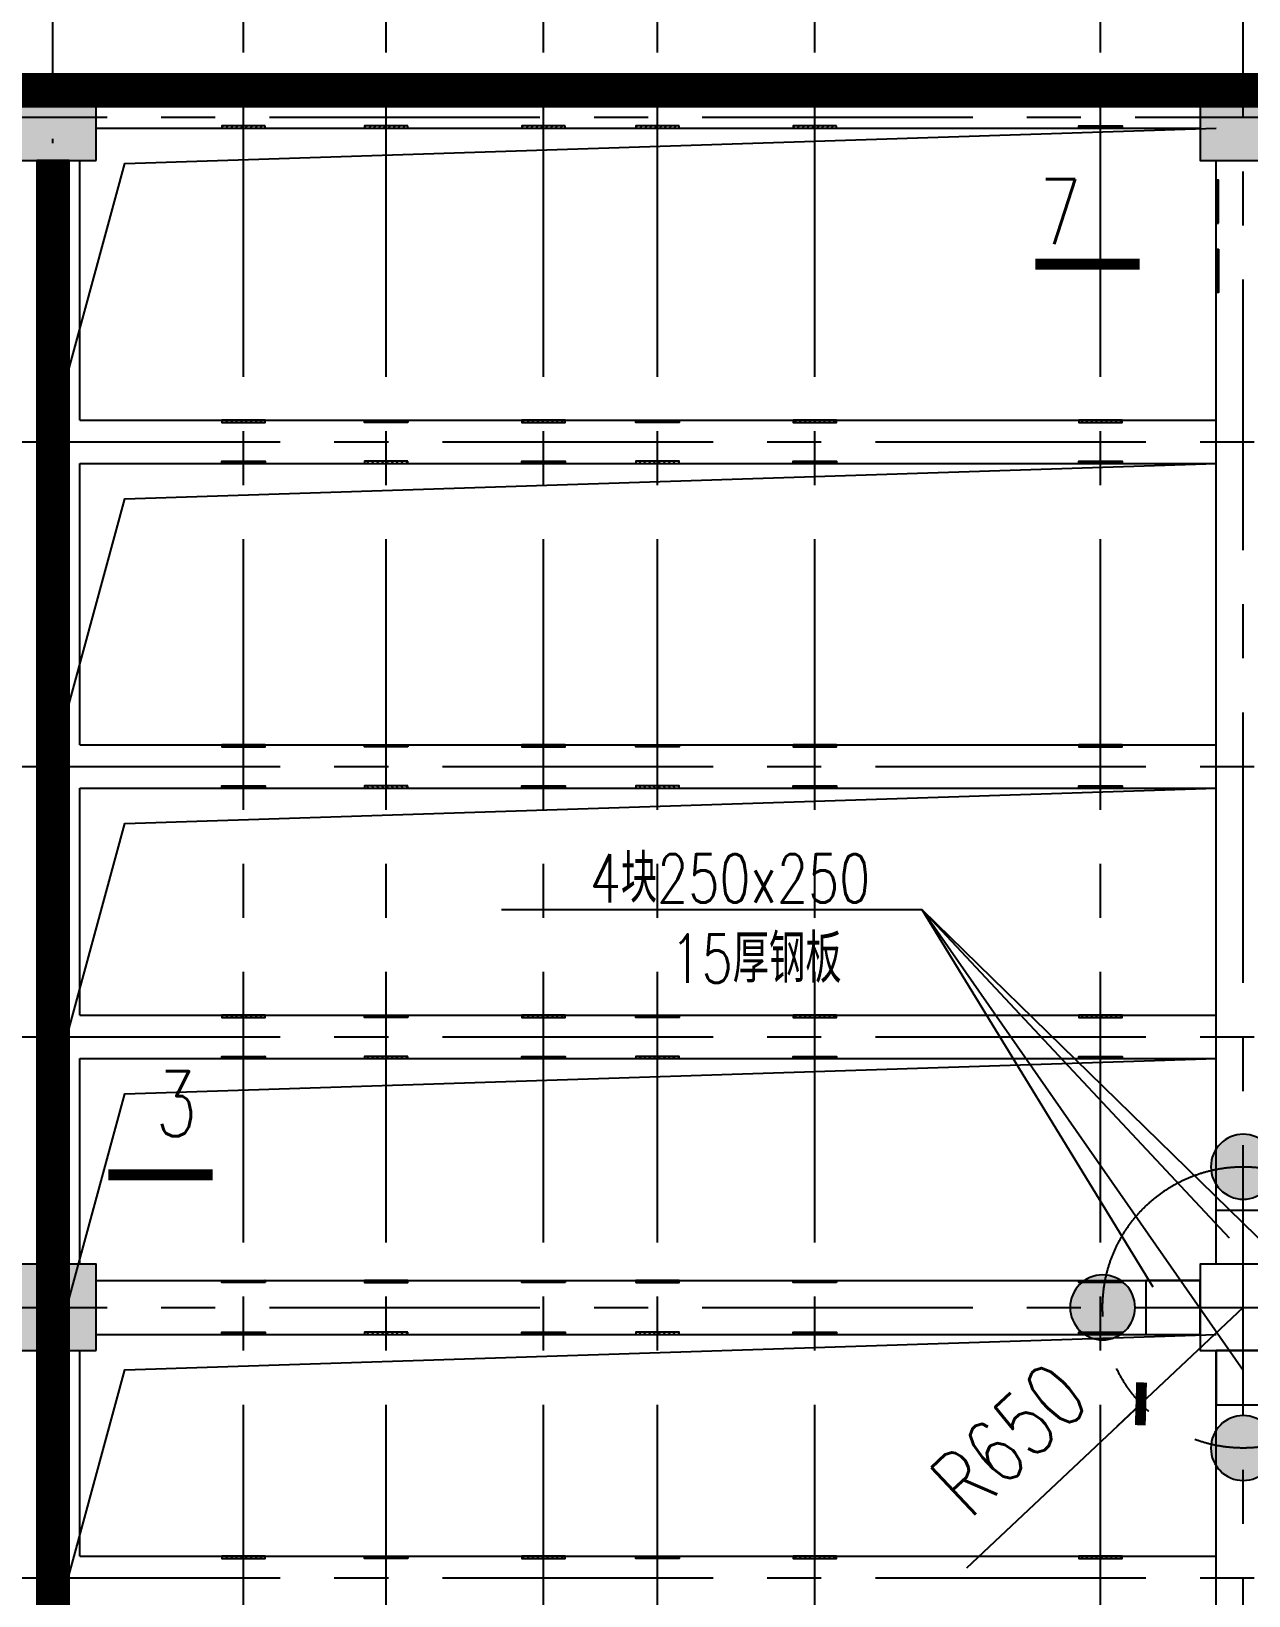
# Model space of a CAD drawing. Extents: x 1427168 to 1936200, y 1176778 to 1377202.
# Drawn here: x 1789653 to 1795278, y 1221374 to 1228603 of the extents above; entities that cross this region are included whole.
import ezdxf

# ---------------------------------------------------------------- set-up
doc = ezdxf.new("R2010")
doc.units = 0
doc.header["$LTSCALE"] = 1000
doc.header["$MEASUREMENT"] = 0
doc.linetypes.add('CENTER', pattern=[2, 1.25, -0.25, 0.25, -0.25])
doc.linetypes.add('DOTE', pattern=[2.42, 2, -0.2, 0.02, -0.2])
doc.layers.get('0').update_dxf_attribs({"linetype": 'CONTINUOUS'})
doc.layers.get('DEFPOINTS').update_dxf_attribs({"linetype": 'CONTINUOUS'})
for name, color, linetype in [('01粗实线层', 7, 'CONTINUOUS'), ('2', 2, 'CONTINUOUS'), ('3', 4, 'CONTINUOUS'), ('4', 3, 'CONTINUOUS'), ('5剖面线层', 2, 'CONTINUOUS'), ('AXIS', 3, 'CONTINUOUS'), ('DOTE', 1, 'DOTE'), ('PUB_DIM', 3, 'CONTINUOUS'), ('PUB_TEXT', 7, 'CONTINUOUS'), ('WUHUA', 8, 'CONTINUOUS')]:
    doc.layers.add(name, color=color, linetype=linetype)
doc.styles.add('_HZTXT', font='txt.shx', dxfattribs={"width": 0.75, "bigfont": 'HZTXT.shx'})
doc.styles.add('_TXT', font='TXT.shx', dxfattribs={"width": 0.75})
doc.styles.add('DIM_FONT', font='SIMPLEX.shx', dxfattribs={"width": 0.75})
doc.dimstyles.new('AXIS', dxfattribs={"dimtxt": 300, "dimasz": 1, "dimexe": 250, "dimexo": 300, "dimgap": 150, "dimtad": 1, "dimdec": 0, "dimzin": 0, "dimtxsty": 'DIM_FONT', "dimblk": '_DIMX', "dimcen": 0.09, "dimse1": 1, "dimse2": 1, "dimclrt": 7, "dimazin": 3, "dimtfac": 1, "dimtdec": 0, "dimtix": 1, "dimtmove": 0, "dimatfit": 3, "dimtolj": 1, "dimtzin": 0})
pattern_1 = [(45, (1440820.757, 1482224.97), (-11.22532015, 11.22532015), [])]
pattern_2 = [(45, (1440820.757, 1484724.97), (-11.22532015, 11.22532015), [])]
pattern_3 = [(315, (1440820.757, 963187.099), (-11.22532015, -11.22532015), [])]
pattern_4 = [(45, (1440820.757, 1485974.97), (-11.22532015, 11.22532015), [])]
pattern_5 = [(315, (1440820.757, 964437.099), (-11.22532015, -11.22532015), [])]
pattern_6 = [(45, (1440820.757, 1487474.97), (-11.22532015, 11.22532015), [])]
pattern_7 = [(315, (1440820.757, 965937.099), (-11.22532015, -11.22532015), [])]
pattern_8 = [(315, (1440820.757, 961912.099), (-11.22532015, -11.22532015), [])]
pattern_9 = [(315, (1440820.757, 962152.099), (-11.22532015, -11.22532015), [])]

# ---------------------------------------------------------------- blocks, each defined once
blk = doc.blocks.new('_DIMX')
blk.add_line((-150, 0), (150, 0))
at = {"const_width": 50}
blk.add_lwpolyline([(-70, -70), (70, 70)], dxfattribs=at)
blk = doc.blocks.new('*D542')
at = {"layer": 'AXIS', "color": 0}
for p, q in [((1795253.2, 1222706), (1794780.2, 1222260.2)), ((1793975.6, 1221501.9), (1794779.4, 1222259.5))]:
    blk.add_line(p, q, dxfattribs=at)
at = {"layer": 'DEFPOINTS', "color": 0}
for p in [(1795253.2, 1222706), (1794780.2, 1222260.2)]:
    blk.add_point(p, dxfattribs=at)
at = {"layer": 'AXIS', "color": 0, "rotation": 43.30419555543856}
blk.add_blockref('_DIMX', (1794780.2, 1222260.2), dxfattribs=at)
at = {"layer": 'AXIS', "color": 7, "insert": (1794171.4, 1222098.7), "char_height": 300, "attachment_point": 5, "rotation": 43.3042, "style": 'DIM_FONT'}
blk.add_mtext('\\A1;R650', dxfattribs=at)

msp = doc.modelspace()

# ---------------------------------------------------------------- hatches: boundary and pattern name
at = {"layer": '5剖面线层', "linetype": 'BYBLOCK', "ltscale": 1e-05}
h = msp.add_hatch(dxfattribs=at)
h.set_pattern_fill('ANSI31', color=256, scale=5, style=0)
h.set_pattern_definition([(45, (1440820.757, 1488834.97), (-11.22532015, 11.22532015), [])])
h.paths.add_polyline_path([(1790633.2, 1228166), (1790533.2, 1228166), (1790533.2, 1228156), (1790633.2, 1228156)])
h.paths.add_polyline_path([(1790733.2, 1228166), (1790633.2, 1228166), (1790633.2, 1228156), (1790733.2, 1228156)])
h = msp.add_hatch(dxfattribs=at)
h.set_pattern_fill('ANSI31', color=256, scale=5, style=0)
h.set_pattern_definition([(45, (1441480.757, 1488834.97), (-11.22532015, 11.22532015), [])])
h.paths.add_polyline_path([(1791293.2, 1228166), (1791193.2, 1228166), (1791193.2, 1228156), (1791293.2, 1228156)])
h.paths.add_polyline_path([(1791393.2, 1228166), (1791293.2, 1228166), (1791293.2, 1228156), (1791393.2, 1228156)])
h = msp.add_hatch(dxfattribs=at)
h.set_pattern_fill('ANSI31', color=256, scale=5, style=0)
h.set_pattern_definition([(45, (1442207.757, 1488834.97), (-11.22532015, 11.22532015), [])])
h.paths.add_polyline_path([(1792020.2, 1228166), (1791920.2, 1228166), (1791920.2, 1228156), (1792020.2, 1228156)])
h.paths.add_polyline_path([(1792120.2, 1228166), (1792020.2, 1228166), (1792020.2, 1228156), (1792120.2, 1228156)])
h = msp.add_hatch(dxfattribs=at)
h.set_pattern_fill('ANSI31', color=256, scale=5, style=0)
h.set_pattern_definition([(45, (1442733.757, 1488834.97), (-11.22532015, 11.22532015), [])])
h.paths.add_polyline_path([(1792546.2, 1228166), (1792446.2, 1228166), (1792446.2, 1228156), (1792546.2, 1228156)])
h.paths.add_polyline_path([(1792646.2, 1228166), (1792546.2, 1228166), (1792546.2, 1228156), (1792646.2, 1228156)])
h = msp.add_hatch(dxfattribs=at)
h.set_pattern_fill('ANSI31', color=256, scale=5, style=0)
h.set_pattern_definition([(45, (1443460.757, 1488834.97), (-11.22532015, 11.22532015), [])])
h.paths.add_polyline_path([(1793273.2, 1228166), (1793173.2, 1228166), (1793173.2, 1228156), (1793273.2, 1228156)])
h.paths.add_polyline_path([(1793373.2, 1228166), (1793273.2, 1228166), (1793273.2, 1228156), (1793373.2, 1228156)])
h = msp.add_hatch(dxfattribs=at)
h.set_pattern_fill('ANSI31', color=256, scale=5, style=0)
h.set_pattern_definition([(315, (1440820.757, 967487.099), (-11.22532015, -11.22532015), [])])
h.paths.add_polyline_path([(1794593.2, 1228156), (1794493.2, 1228156), (1794493.2, 1228166), (1794593.2, 1228166)])
h.paths.add_polyline_path([(1794693.2, 1228156), (1794593.2, 1228156), (1794593.2, 1228166), (1794693.2, 1228166)])
at = {"layer": '5剖面线层'}
h = msp.add_hatch(dxfattribs=at)
h.set_pattern_fill('ANSI31', color=256, scale=10, style=0)
h.set_pattern_definition([(135, (1898813.9155, 1093995.6416), (0.8838834765, 0.8838834765), [])])
h.paths.add_polyline_path([(1795128.2, 1217696), (1795138.2, 1217696), (1795138.2, 1217645.4), (1795128.2, 1217682.2)])
h.paths.add_polyline_path([(1795368.2, 1227916), (1795378.2, 1227916), (1795378.2, 1227716), (1795368.2, 1227716)])
h.paths.add_polyline_path([(1795128.2, 1227916), (1795138.2, 1227916), (1795138.2, 1227716), (1795128.2, 1227716)])
h.paths.add_polyline_path([(1795368.2, 1227596), (1795378.2, 1227596), (1795378.2, 1227396), (1795368.2, 1227396)])
h.paths.add_polyline_path([(1795128.2, 1227596), (1795138.2, 1227596), (1795138.2, 1227396), (1795128.2, 1227396)])
h.paths.add_polyline_path([(1795368.2, 1218016), (1795378.2, 1218016), (1795378.2, 1217816), (1795368.2, 1217816)])
h.paths.add_polyline_path([(1795128.2, 1218016), (1795138.2, 1218016), (1795138.2, 1217816), (1795128.2, 1217816)])
h.paths.add_polyline_path([(1795368.2, 1217696), (1795378.2, 1217696), (1795378.2, 1217496), (1795368.2, 1217496)])
h.paths.add_polyline_path([(1795128.2, 1217682.2), (1795138.2, 1217645.4), (1795138.2, 1217496), (1795128.2, 1217496)])
at = {"layer": '5剖面线层', "linetype": 'BYBLOCK', "ltscale": 1e-05}
h = msp.add_hatch(dxfattribs=at)
h.set_pattern_fill('ANSI31', color=256, scale=5, style=0)
h.set_pattern_definition(pattern_6)
h.paths.add_polyline_path([(1790633.2, 1226806), (1790533.2, 1226806), (1790533.2, 1226796), (1790633.2, 1226796)])
h.paths.add_polyline_path([(1790733.2, 1226806), (1790633.2, 1226806), (1790633.2, 1226796), (1790733.2, 1226796)])
h = msp.add_hatch(dxfattribs=at)
h.set_pattern_fill('ANSI31', color=256, scale=5, style=0)
h.set_pattern_definition(pattern_6)
h.paths.add_polyline_path([(1791293.2, 1226806), (1791193.2, 1226806), (1791193.2, 1226796), (1791293.2, 1226796)])
h.paths.add_polyline_path([(1791393.2, 1226806), (1791293.2, 1226806), (1791293.2, 1226796), (1791393.2, 1226796)])
h = msp.add_hatch(dxfattribs=at)
h.set_pattern_fill('ANSI31', color=256, scale=5, style=0)
h.set_pattern_definition(pattern_6)
h.paths.add_polyline_path([(1792020.2, 1226806), (1791920.2, 1226806), (1791920.2, 1226796), (1792020.2, 1226796)])
h.paths.add_polyline_path([(1792120.2, 1226806), (1792020.2, 1226806), (1792020.2, 1226796), (1792120.2, 1226796)])
h = msp.add_hatch(dxfattribs=at)
h.set_pattern_fill('ANSI31', color=256, scale=5, style=0)
h.set_pattern_definition(pattern_6)
h.paths.add_polyline_path([(1792546.2, 1226806), (1792446.2, 1226806), (1792446.2, 1226796), (1792546.2, 1226796)])
h.paths.add_polyline_path([(1792646.2, 1226806), (1792546.2, 1226806), (1792546.2, 1226796), (1792646.2, 1226796)])
h = msp.add_hatch(dxfattribs=at)
h.set_pattern_fill('ANSI31', color=256, scale=5, style=0)
h.set_pattern_definition(pattern_6)
h.paths.add_polyline_path([(1793273.2, 1226806), (1793173.2, 1226806), (1793173.2, 1226796), (1793273.2, 1226796)])
h.paths.add_polyline_path([(1793373.2, 1226806), (1793273.2, 1226806), (1793273.2, 1226796), (1793373.2, 1226796)])
h = msp.add_hatch(dxfattribs=at)
h.set_pattern_fill('ANSI31', color=256, scale=5, style=0)
h.set_pattern_definition(pattern_6)
h.paths.add_polyline_path([(1794593.2, 1226806), (1794493.2, 1226806), (1794493.2, 1226796), (1794593.2, 1226796)])
h.paths.add_polyline_path([(1794693.2, 1226806), (1794593.2, 1226806), (1794593.2, 1226796), (1794693.2, 1226796)])
h = msp.add_hatch(dxfattribs=at)
h.set_pattern_fill('ANSI31', color=256, scale=5, style=0)
h.set_pattern_definition(pattern_7)
h.paths.add_polyline_path([(1790633.2, 1226606), (1790533.2, 1226606), (1790533.2, 1226616), (1790633.2, 1226616)])
h.paths.add_polyline_path([(1790733.2, 1226606), (1790633.2, 1226606), (1790633.2, 1226616), (1790733.2, 1226616)])
h = msp.add_hatch(dxfattribs=at)
h.set_pattern_fill('ANSI31', color=256, scale=5, style=0)
h.set_pattern_definition(pattern_7)
h.paths.add_polyline_path([(1791293.2, 1226606), (1791193.2, 1226606), (1791193.2, 1226616), (1791293.2, 1226616)])
h.paths.add_polyline_path([(1791393.2, 1226606), (1791293.2, 1226606), (1791293.2, 1226616), (1791393.2, 1226616)])
h = msp.add_hatch(dxfattribs=at)
h.set_pattern_fill('ANSI31', color=256, scale=5, style=0)
h.set_pattern_definition(pattern_7)
h.paths.add_polyline_path([(1792020.2, 1226606), (1791920.2, 1226606), (1791920.2, 1226616), (1792020.2, 1226616)])
h.paths.add_polyline_path([(1792120.2, 1226606), (1792020.2, 1226606), (1792020.2, 1226616), (1792120.2, 1226616)])
h = msp.add_hatch(dxfattribs=at)
h.set_pattern_fill('ANSI31', color=256, scale=5, style=0)
h.set_pattern_definition(pattern_7)
h.paths.add_polyline_path([(1792546.2, 1226606), (1792446.2, 1226606), (1792446.2, 1226616), (1792546.2, 1226616)])
h.paths.add_polyline_path([(1792646.2, 1226606), (1792546.2, 1226606), (1792546.2, 1226616), (1792646.2, 1226616)])
h = msp.add_hatch(dxfattribs=at)
h.set_pattern_fill('ANSI31', color=256, scale=5, style=0)
h.set_pattern_definition(pattern_7)
h.paths.add_polyline_path([(1793273.2, 1226606), (1793173.2, 1226606), (1793173.2, 1226616), (1793273.2, 1226616)])
h.paths.add_polyline_path([(1793373.2, 1226606), (1793273.2, 1226606), (1793273.2, 1226616), (1793373.2, 1226616)])
h = msp.add_hatch(dxfattribs=at)
h.set_pattern_fill('ANSI31', color=256, scale=5, style=0)
h.set_pattern_definition(pattern_7)
h.paths.add_polyline_path([(1794593.2, 1226606), (1794493.2, 1226606), (1794493.2, 1226616), (1794593.2, 1226616)])
h.paths.add_polyline_path([(1794693.2, 1226606), (1794593.2, 1226606), (1794593.2, 1226616), (1794693.2, 1226616)])
h = msp.add_hatch(dxfattribs=at)
h.set_pattern_fill('ANSI31', color=256, scale=5, style=0)
h.set_pattern_definition(pattern_4)
h.paths.add_polyline_path([(1790633.2, 1225306), (1790533.2, 1225306), (1790533.2, 1225296), (1790633.2, 1225296)])
h.paths.add_polyline_path([(1790733.2, 1225306), (1790633.2, 1225306), (1790633.2, 1225296), (1790733.2, 1225296)])
h = msp.add_hatch(dxfattribs=at)
h.set_pattern_fill('ANSI31', color=256, scale=5, style=0)
h.set_pattern_definition(pattern_4)
h.paths.add_polyline_path([(1791293.2, 1225306), (1791193.2, 1225306), (1791193.2, 1225296), (1791293.2, 1225296)])
h.paths.add_polyline_path([(1791393.2, 1225306), (1791293.2, 1225306), (1791293.2, 1225296), (1791393.2, 1225296)])
h = msp.add_hatch(dxfattribs=at)
h.set_pattern_fill('ANSI31', color=256, scale=5, style=0)
h.set_pattern_definition(pattern_4)
h.paths.add_polyline_path([(1792020.2, 1225306), (1791920.2, 1225306), (1791920.2, 1225296), (1792020.2, 1225296)])
h.paths.add_polyline_path([(1792120.2, 1225306), (1792020.2, 1225306), (1792020.2, 1225296), (1792120.2, 1225296)])
h = msp.add_hatch(dxfattribs=at)
h.set_pattern_fill('ANSI31', color=256, scale=5, style=0)
h.set_pattern_definition(pattern_4)
h.paths.add_polyline_path([(1792546.2, 1225306), (1792446.2, 1225306), (1792446.2, 1225296), (1792546.2, 1225296)])
h.paths.add_polyline_path([(1792646.2, 1225306), (1792546.2, 1225306), (1792546.2, 1225296), (1792646.2, 1225296)])
h = msp.add_hatch(dxfattribs=at)
h.set_pattern_fill('ANSI31', color=256, scale=5, style=0)
h.set_pattern_definition(pattern_4)
h.paths.add_polyline_path([(1793273.2, 1225306), (1793173.2, 1225306), (1793173.2, 1225296), (1793273.2, 1225296)])
h.paths.add_polyline_path([(1793373.2, 1225306), (1793273.2, 1225306), (1793273.2, 1225296), (1793373.2, 1225296)])
h = msp.add_hatch(dxfattribs=at)
h.set_pattern_fill('ANSI31', color=256, scale=5, style=0)
h.set_pattern_definition(pattern_4)
h.paths.add_polyline_path([(1794593.2, 1225306), (1794493.2, 1225306), (1794493.2, 1225296), (1794593.2, 1225296)])
h.paths.add_polyline_path([(1794693.2, 1225306), (1794593.2, 1225306), (1794593.2, 1225296), (1794693.2, 1225296)])
h = msp.add_hatch(dxfattribs=at)
h.set_pattern_fill('ANSI31', color=256, scale=5, style=0)
h.set_pattern_definition(pattern_5)
h.paths.add_polyline_path([(1790633.2, 1225106), (1790533.2, 1225106), (1790533.2, 1225116), (1790633.2, 1225116)])
h.paths.add_polyline_path([(1790733.2, 1225106), (1790633.2, 1225106), (1790633.2, 1225116), (1790733.2, 1225116)])
h = msp.add_hatch(dxfattribs=at)
h.set_pattern_fill('ANSI31', color=256, scale=5, style=0)
h.set_pattern_definition(pattern_5)
h.paths.add_polyline_path([(1791293.2, 1225106), (1791193.2, 1225106), (1791193.2, 1225116), (1791293.2, 1225116)])
h.paths.add_polyline_path([(1791393.2, 1225106), (1791293.2, 1225106), (1791293.2, 1225116), (1791393.2, 1225116)])
h = msp.add_hatch(dxfattribs=at)
h.set_pattern_fill('ANSI31', color=256, scale=5, style=0)
h.set_pattern_definition(pattern_5)
h.paths.add_polyline_path([(1792020.2, 1225106), (1791920.2, 1225106), (1791920.2, 1225116), (1792020.2, 1225116)])
h.paths.add_polyline_path([(1792120.2, 1225106), (1792020.2, 1225106), (1792020.2, 1225116), (1792120.2, 1225116)])
h = msp.add_hatch(dxfattribs=at)
h.set_pattern_fill('ANSI31', color=256, scale=5, style=0)
h.set_pattern_definition(pattern_5)
h.paths.add_polyline_path([(1792546.2, 1225106), (1792446.2, 1225106), (1792446.2, 1225116), (1792546.2, 1225116)])
h.paths.add_polyline_path([(1792646.2, 1225106), (1792546.2, 1225106), (1792546.2, 1225116), (1792646.2, 1225116)])
h = msp.add_hatch(dxfattribs=at)
h.set_pattern_fill('ANSI31', color=256, scale=5, style=0)
h.set_pattern_definition(pattern_5)
h.paths.add_polyline_path([(1793273.2, 1225106), (1793173.2, 1225106), (1793173.2, 1225116), (1793273.2, 1225116)])
h.paths.add_polyline_path([(1793373.2, 1225106), (1793273.2, 1225106), (1793273.2, 1225116), (1793373.2, 1225116)])
h = msp.add_hatch(dxfattribs=at)
h.set_pattern_fill('ANSI31', color=256, scale=5, style=0)
h.set_pattern_definition(pattern_5)
h.paths.add_polyline_path([(1794593.2, 1225106), (1794493.2, 1225106), (1794493.2, 1225116), (1794593.2, 1225116)])
h.paths.add_polyline_path([(1794693.2, 1225106), (1794593.2, 1225106), (1794593.2, 1225116), (1794693.2, 1225116)])
h = msp.add_hatch(dxfattribs=at)
h.set_pattern_fill('ANSI31', color=256, scale=5, style=0)
h.set_pattern_definition(pattern_2)
h.paths.add_polyline_path([(1790633.2, 1224056), (1790533.2, 1224056), (1790533.2, 1224046), (1790633.2, 1224046)])
h.paths.add_polyline_path([(1790733.2, 1224056), (1790633.2, 1224056), (1790633.2, 1224046), (1790733.2, 1224046)])
h = msp.add_hatch(dxfattribs=at)
h.set_pattern_fill('ANSI31', color=256, scale=5, style=0)
h.set_pattern_definition(pattern_2)
h.paths.add_polyline_path([(1791293.2, 1224056), (1791193.2, 1224056), (1791193.2, 1224046), (1791293.2, 1224046)])
h.paths.add_polyline_path([(1791393.2, 1224056), (1791293.2, 1224056), (1791293.2, 1224046), (1791393.2, 1224046)])
h = msp.add_hatch(dxfattribs=at)
h.set_pattern_fill('ANSI31', color=256, scale=5, style=0)
h.set_pattern_definition(pattern_2)
h.paths.add_polyline_path([(1792020.2, 1224056), (1791920.2, 1224056), (1791920.2, 1224046), (1792020.2, 1224046)])
h.paths.add_polyline_path([(1792120.2, 1224056), (1792020.2, 1224056), (1792020.2, 1224046), (1792120.2, 1224046)])
h = msp.add_hatch(dxfattribs=at)
h.set_pattern_fill('ANSI31', color=256, scale=5, style=0)
h.set_pattern_definition(pattern_2)
h.paths.add_polyline_path([(1792546.2, 1224056), (1792446.2, 1224056), (1792446.2, 1224046), (1792546.2, 1224046)])
h.paths.add_polyline_path([(1792646.2, 1224056), (1792546.2, 1224056), (1792546.2, 1224046), (1792646.2, 1224046)])
h = msp.add_hatch(dxfattribs=at)
h.set_pattern_fill('ANSI31', color=256, scale=5, style=0)
h.set_pattern_definition(pattern_2)
h.paths.add_polyline_path([(1793273.2, 1224056), (1793173.2, 1224056), (1793173.2, 1224046), (1793273.2, 1224046)])
h.paths.add_polyline_path([(1793373.2, 1224056), (1793273.2, 1224056), (1793273.2, 1224046), (1793373.2, 1224046)])
h = msp.add_hatch(dxfattribs=at)
h.set_pattern_fill('ANSI31', color=256, scale=5, style=0)
h.set_pattern_definition(pattern_2)
h.paths.add_polyline_path([(1794593.2, 1224056), (1794493.2, 1224056), (1794493.2, 1224046), (1794593.2, 1224046)])
h.paths.add_polyline_path([(1794693.2, 1224056), (1794593.2, 1224056), (1794593.2, 1224046), (1794693.2, 1224046)])
h = msp.add_hatch(dxfattribs=at)
h.set_pattern_fill('ANSI31', color=256, scale=5, style=0)
h.set_pattern_definition(pattern_3)
h.paths.add_polyline_path([(1790633.2, 1223856), (1790533.2, 1223856), (1790533.2, 1223866), (1790633.2, 1223866)])
h.paths.add_polyline_path([(1790733.2, 1223856), (1790633.2, 1223856), (1790633.2, 1223866), (1790733.2, 1223866)])
h = msp.add_hatch(dxfattribs=at)
h.set_pattern_fill('ANSI31', color=256, scale=5, style=0)
h.set_pattern_definition(pattern_3)
h.paths.add_polyline_path([(1791293.2, 1223856), (1791193.2, 1223856), (1791193.2, 1223866), (1791293.2, 1223866)])
h.paths.add_polyline_path([(1791393.2, 1223856), (1791293.2, 1223856), (1791293.2, 1223866), (1791393.2, 1223866)])
h = msp.add_hatch(dxfattribs=at)
h.set_pattern_fill('ANSI31', color=256, scale=5, style=0)
h.set_pattern_definition(pattern_3)
h.paths.add_polyline_path([(1792020.2, 1223856), (1791920.2, 1223856), (1791920.2, 1223866), (1792020.2, 1223866)])
h.paths.add_polyline_path([(1792120.2, 1223856), (1792020.2, 1223856), (1792020.2, 1223866), (1792120.2, 1223866)])
h = msp.add_hatch(dxfattribs=at)
h.set_pattern_fill('ANSI31', color=256, scale=5, style=0)
h.set_pattern_definition(pattern_3)
h.paths.add_polyline_path([(1792546.2, 1223856), (1792446.2, 1223856), (1792446.2, 1223866), (1792546.2, 1223866)])
h.paths.add_polyline_path([(1792646.2, 1223856), (1792546.2, 1223856), (1792546.2, 1223866), (1792646.2, 1223866)])
h = msp.add_hatch(dxfattribs=at)
h.set_pattern_fill('ANSI31', color=256, scale=5, style=0)
h.set_pattern_definition(pattern_3)
h.paths.add_polyline_path([(1793273.2, 1223856), (1793173.2, 1223856), (1793173.2, 1223866), (1793273.2, 1223866)])
h.paths.add_polyline_path([(1793373.2, 1223856), (1793273.2, 1223856), (1793273.2, 1223866), (1793373.2, 1223866)])
h = msp.add_hatch(dxfattribs=at)
h.set_pattern_fill('ANSI31', color=256, scale=5, style=0)
h.set_pattern_definition(pattern_3)
h.paths.add_polyline_path([(1794593.2, 1223856), (1794493.2, 1223856), (1794493.2, 1223866), (1794593.2, 1223866)])
h.paths.add_polyline_path([(1794693.2, 1223856), (1794593.2, 1223856), (1794593.2, 1223866), (1794693.2, 1223866)])
h = msp.add_hatch(dxfattribs=at)
h.set_pattern_fill('ANSI31', color=256, scale=5, style=0)
h.set_pattern_definition(pattern_9)
h.paths.add_polyline_path([(1790633.2, 1222821), (1790533.2, 1222821), (1790533.2, 1222831), (1790633.2, 1222831)])
h.paths.add_polyline_path([(1790733.2, 1222821), (1790633.2, 1222821), (1790633.2, 1222831), (1790733.2, 1222831)])
h = msp.add_hatch(dxfattribs=at)
h.set_pattern_fill('ANSI31', color=256, scale=5, style=0)
h.set_pattern_definition(pattern_9)
h.paths.add_polyline_path([(1791293.2, 1222821), (1791193.2, 1222821), (1791193.2, 1222831), (1791293.2, 1222831)])
h.paths.add_polyline_path([(1791393.2, 1222821), (1791293.2, 1222821), (1791293.2, 1222831), (1791393.2, 1222831)])
h = msp.add_hatch(dxfattribs=at)
h.set_pattern_fill('ANSI31', color=256, scale=5, style=0)
h.set_pattern_definition(pattern_9)
h.paths.add_polyline_path([(1792020.2, 1222821), (1791920.2, 1222821), (1791920.2, 1222831), (1792020.2, 1222831)])
h.paths.add_polyline_path([(1792120.2, 1222821), (1792020.2, 1222821), (1792020.2, 1222831), (1792120.2, 1222831)])
h = msp.add_hatch(dxfattribs=at)
h.set_pattern_fill('ANSI31', color=256, scale=5, style=0)
h.set_pattern_definition(pattern_9)
h.paths.add_polyline_path([(1792546.2, 1222821), (1792446.2, 1222821), (1792446.2, 1222831), (1792546.2, 1222831)])
h.paths.add_polyline_path([(1792646.2, 1222821), (1792546.2, 1222821), (1792546.2, 1222831), (1792646.2, 1222831)])
h = msp.add_hatch(dxfattribs=at)
h.set_pattern_fill('ANSI31', color=256, scale=5, style=0)
h.set_pattern_definition(pattern_9)
h.paths.add_polyline_path([(1793273.2, 1222821), (1793173.2, 1222821), (1793173.2, 1222831), (1793273.2, 1222831)])
h.paths.add_polyline_path([(1793373.2, 1222821), (1793273.2, 1222821), (1793273.2, 1222831), (1793373.2, 1222831)])
h = msp.add_hatch(dxfattribs=at)
h.set_pattern_fill('ANSI31', color=256, scale=5, style=0)
h.set_pattern_definition(pattern_9)
h.paths.add_polyline_path([(1794593.2, 1222821), (1794493.2, 1222821), (1794493.2, 1222831), (1794593.2, 1222831)])
h.paths.add_polyline_path([(1794693.2, 1222821), (1794593.2, 1222821), (1794593.2, 1222831), (1794693.2, 1222831)])
h = msp.add_hatch(dxfattribs=at)
h.set_pattern_fill('ANSI31', color=256, scale=5, style=0)
h.set_pattern_definition(pattern_8)
h.paths.add_polyline_path([(1790633.2, 1222581), (1790533.2, 1222581), (1790533.2, 1222591), (1790633.2, 1222591)])
h.paths.add_polyline_path([(1790733.2, 1222581), (1790633.2, 1222581), (1790633.2, 1222591), (1790733.2, 1222591)])
h = msp.add_hatch(dxfattribs=at)
h.set_pattern_fill('ANSI31', color=256, scale=5, style=0)
h.set_pattern_definition(pattern_8)
h.paths.add_polyline_path([(1791293.2, 1222581), (1791193.2, 1222581), (1791193.2, 1222591), (1791293.2, 1222591)])
h.paths.add_polyline_path([(1791393.2, 1222581), (1791293.2, 1222581), (1791293.2, 1222591), (1791393.2, 1222591)])
h = msp.add_hatch(dxfattribs=at)
h.set_pattern_fill('ANSI31', color=256, scale=5, style=0)
h.set_pattern_definition(pattern_8)
h.paths.add_polyline_path([(1792020.2, 1222581), (1791920.2, 1222581), (1791920.2, 1222591), (1792020.2, 1222591)])
h.paths.add_polyline_path([(1792120.2, 1222581), (1792020.2, 1222581), (1792020.2, 1222591), (1792120.2, 1222591)])
h = msp.add_hatch(dxfattribs=at)
h.set_pattern_fill('ANSI31', color=256, scale=5, style=0)
h.set_pattern_definition(pattern_8)
h.paths.add_polyline_path([(1792546.2, 1222581), (1792446.2, 1222581), (1792446.2, 1222591), (1792546.2, 1222591)])
h.paths.add_polyline_path([(1792646.2, 1222581), (1792546.2, 1222581), (1792546.2, 1222591), (1792646.2, 1222591)])
h = msp.add_hatch(dxfattribs=at)
h.set_pattern_fill('ANSI31', color=256, scale=5, style=0)
h.set_pattern_definition(pattern_8)
h.paths.add_polyline_path([(1793273.2, 1222581), (1793173.2, 1222581), (1793173.2, 1222591), (1793273.2, 1222591)])
h.paths.add_polyline_path([(1793373.2, 1222581), (1793273.2, 1222581), (1793273.2, 1222591), (1793373.2, 1222591)])
h = msp.add_hatch(dxfattribs=at)
h.set_pattern_fill('ANSI31', color=256, scale=5, style=0)
h.set_pattern_definition(pattern_8)
h.paths.add_polyline_path([(1794593.2, 1222581), (1794493.2, 1222581), (1794493.2, 1222591), (1794593.2, 1222591)])
h.paths.add_polyline_path([(1794693.2, 1222581), (1794593.2, 1222581), (1794593.2, 1222591), (1794693.2, 1222591)])
h = msp.add_hatch(dxfattribs=at)
h.set_pattern_fill('ANSI31', color=256, scale=5, style=0)
h.set_pattern_definition(pattern_1)
h.paths.add_polyline_path([(1790633.2, 1221556), (1790533.2, 1221556), (1790533.2, 1221546), (1790633.2, 1221546)])
h.paths.add_polyline_path([(1790733.2, 1221556), (1790633.2, 1221556), (1790633.2, 1221546), (1790733.2, 1221546)])
h = msp.add_hatch(dxfattribs=at)
h.set_pattern_fill('ANSI31', color=256, scale=5, style=0)
h.set_pattern_definition(pattern_1)
h.paths.add_polyline_path([(1791293.2, 1221556), (1791193.2, 1221556), (1791193.2, 1221546), (1791293.2, 1221546)])
h.paths.add_polyline_path([(1791393.2, 1221556), (1791293.2, 1221556), (1791293.2, 1221546), (1791393.2, 1221546)])
h = msp.add_hatch(dxfattribs=at)
h.set_pattern_fill('ANSI31', color=256, scale=5, style=0)
h.set_pattern_definition(pattern_1)
h.paths.add_polyline_path([(1792020.2, 1221556), (1791920.2, 1221556), (1791920.2, 1221546), (1792020.2, 1221546)])
h.paths.add_polyline_path([(1792120.2, 1221556), (1792020.2, 1221556), (1792020.2, 1221546), (1792120.2, 1221546)])
h = msp.add_hatch(dxfattribs=at)
h.set_pattern_fill('ANSI31', color=256, scale=5, style=0)
h.set_pattern_definition(pattern_1)
h.paths.add_polyline_path([(1792546.2, 1221556), (1792446.2, 1221556), (1792446.2, 1221546), (1792546.2, 1221546)])
h.paths.add_polyline_path([(1792646.2, 1221556), (1792546.2, 1221556), (1792546.2, 1221546), (1792646.2, 1221546)])
h = msp.add_hatch(dxfattribs=at)
h.set_pattern_fill('ANSI31', color=256, scale=5, style=0)
h.set_pattern_definition(pattern_1)
h.paths.add_polyline_path([(1793273.2, 1221556), (1793173.2, 1221556), (1793173.2, 1221546), (1793273.2, 1221546)])
h.paths.add_polyline_path([(1793373.2, 1221556), (1793273.2, 1221556), (1793273.2, 1221546), (1793373.2, 1221546)])
h = msp.add_hatch(dxfattribs=at)
h.set_pattern_fill('ANSI31', color=256, scale=5, style=0)
h.set_pattern_definition(pattern_1)
h.paths.add_polyline_path([(1794593.2, 1221556), (1794493.2, 1221556), (1794493.2, 1221546), (1794593.2, 1221546)])
h.paths.add_polyline_path([(1794693.2, 1221556), (1794593.2, 1221556), (1794593.2, 1221546), (1794693.2, 1221546)])
at = {"layer": 'WUHUA'}
h = msp.add_hatch(color=256, dxfattribs=at)
h.paths.add_polyline_path([(1767953.2, 1217006), (1767953.2, 1217406), (1767553.2, 1217406), (1767553.2, 1217006)])
h.paths.add_polyline_path([(1767953.2, 1222506), (1767953.2, 1222906), (1767553.2, 1222906), (1767553.2, 1222506)])
h.paths.add_polyline_path([(1773453.2, 1217006), (1773453.2, 1217406), (1773053.2, 1217406), (1773053.2, 1217006)])
h.paths.add_polyline_path([(1778953.2, 1217006), (1778953.2, 1217406), (1778553.2, 1217406), (1778553.2, 1217006)])
h.paths.add_polyline_path([(1778953.2, 1222506), (1778953.2, 1222906), (1778553.2, 1222906), (1778553.2, 1222506)])
h.paths.add_polyline_path([(1767953.2, 1228006), (1767953.2, 1228406), (1767553.2, 1228406), (1767553.2, 1228006)])
h.paths.add_polyline_path([(1773453.2, 1228006), (1773453.2, 1228406), (1773053.2, 1228406), (1773053.2, 1228006)])
h.paths.add_polyline_path([(1778953.2, 1228006), (1778953.2, 1228406), (1778553.2, 1228406), (1778553.2, 1228006)])
h.paths.add_polyline_path([(1784453.2, 1217006), (1784453.2, 1217406), (1784053.2, 1217406), (1784053.2, 1217006)])
h.paths.add_polyline_path([(1789953.2, 1217006), (1789953.2, 1217406), (1789553.2, 1217406), (1789553.2, 1217006)])
h.paths.add_polyline_path([(1789953.2, 1222506), (1789953.2, 1222906), (1789553.2, 1222906), (1789553.2, 1222506)])
h.paths.add_polyline_path([(1795453.2, 1217006), (1795453.2, 1217406), (1795053.2, 1217406), (1795053.2, 1217006)])
h.paths.add_polyline_path([(1800953.2, 1217006), (1800953.2, 1217406), (1800553.2, 1217406), (1800553.2, 1217006)])
h.paths.add_polyline_path([(1800953.2, 1222506), (1800953.2, 1222906), (1800553.2, 1222906), (1800553.2, 1222506)])
h.paths.add_polyline_path([(1784453.2, 1228006), (1784453.2, 1228406), (1784053.2, 1228406), (1784053.2, 1228006)])
h.paths.add_polyline_path([(1789953.2, 1228006), (1789953.2, 1228406), (1789553.2, 1228406), (1789553.2, 1228006)])
h.paths.add_polyline_path([(1795453.2, 1228006), (1795453.2, 1228406), (1795053.2, 1228406), (1795053.2, 1228006)])
h.paths.add_polyline_path([(1800953.2, 1228006), (1800953.2, 1228406), (1800553.2, 1228406), (1800553.2, 1228006)])
h = msp.add_hatch(color=256, dxfattribs=at)
edge = h.paths.add_edge_path()
edge.add_arc((1794603.2, 1222706), 150, 0, 180)
edge.add_arc((1794603.2, 1222706), 150, 180, 360)
edge = h.paths.add_edge_path()
edge.add_arc((1795903.2, 1222706), 150, 0, 180)
edge.add_arc((1795903.2, 1222706), 150, 180, 360)
edge = h.paths.add_edge_path()
edge.add_arc((1795253.2, 1222056), 150, 0, 180)
edge.add_arc((1795253.2, 1222056), 150, 180, 360)
edge = h.paths.add_edge_path()
edge.add_arc((1795253.2, 1223356), 150, 0, 180)
edge.add_arc((1795253.2, 1223356), 150, 180, 360)

# ---------------------------------------------------------------- linework, layer by layer
for p, q in [((1793768.8, 1224543.4), (1791825, 1224543.4)), ((1794837.4, 1222800.2), (1793768.8, 1224543.4)), ((1793768.8, 1224543.4), (1795188.4, 1223027.1)), ((1793768.8, 1224543.4), (1795554.1, 1222800.2)), ((1795253.2, 1222413.9), (1793768.8, 1224543.4))]:
    msp.add_line(p, q)
for points in [[(1789803.2, 1226956), (1790084.8, 1227993), (1795128.2, 1228156)], [(1789803.2, 1225406), (1790084.8, 1226443), (1795128.2, 1226606)], [(1789803.2, 1223906), (1790084.8, 1224943), (1795128.2, 1225106)], [(1789803.2, 1222656), (1790084.8, 1223693), (1795128.2, 1223856)], [(1789803.2, 1221381), (1790084.8, 1222418), (1795128.2, 1222581)]]:
    msp.add_lwpolyline(points)
for points in [[(1795378.2, 1222906), (1795128.2, 1222906), (1795128.2, 1223156), (1795378.2, 1223156)], [(1795053.2, 1222581), (1795053.2, 1222831), (1794803.2, 1222831), (1794803.2, 1222581)], [(1795378.2, 1222506), (1795128.2, 1222506), (1795128.2, 1222256), (1795378.2, 1222256)]]:
    msp.add_lwpolyline(points, close=True)
at = {"layer": '01粗实线层', "linetype": 'BYBLOCK', "ltscale": 1e-05}
for points in [[(1790733.2, 1228166), (1790533.2, 1228166), (1790533.2, 1228156), (1790733.2, 1228156)], [(1791393.2, 1228166), (1791193.2, 1228166), (1791193.2, 1228156), (1791393.2, 1228156)], [(1792120.2, 1228166), (1791920.2, 1228166), (1791920.2, 1228156), (1792120.2, 1228156)], [(1792646.2, 1228166), (1792446.2, 1228166), (1792446.2, 1228156), (1792646.2, 1228156)], [(1793373.2, 1228166), (1793173.2, 1228166), (1793173.2, 1228156), (1793373.2, 1228156)], [(1794693.2, 1228156), (1794493.2, 1228156), (1794493.2, 1228166), (1794693.2, 1228166)], [(1795138.2, 1227716), (1795138.2, 1227916), (1795128.2, 1227916), (1795128.2, 1227716)], [(1795138.2, 1227716), (1795138.2, 1227916), (1795128.2, 1227916), (1795128.2, 1227716)], [(1795138.2, 1227596), (1795138.2, 1227396), (1795128.2, 1227396), (1795128.2, 1227596)], [(1795138.2, 1227596), (1795138.2, 1227396), (1795128.2, 1227396), (1795128.2, 1227596)], [(1790733.2, 1226806), (1790533.2, 1226806), (1790533.2, 1226796), (1790733.2, 1226796)], [(1791393.2, 1226796), (1791193.2, 1226796), (1791193.2, 1226806), (1791393.2, 1226806)], [(1792120.2, 1226806), (1791920.2, 1226806), (1791920.2, 1226796), (1792120.2, 1226796)], [(1792446.2, 1226806), (1792646.2, 1226806), (1792646.2, 1226796), (1792446.2, 1226796)], [(1793373.2, 1226806), (1793173.2, 1226806), (1793173.2, 1226796), (1793373.2, 1226796)], [(1794693.2, 1226806), (1794493.2, 1226806), (1794493.2, 1226796), (1794693.2, 1226796)], [(1790733.2, 1226606), (1790533.2, 1226606), (1790533.2, 1226616), (1790733.2, 1226616)], [(1791393.2, 1226616), (1791193.2, 1226616), (1791193.2, 1226606), (1791393.2, 1226606)], [(1792120.2, 1226606), (1791920.2, 1226606), (1791920.2, 1226616), (1792120.2, 1226616)], [(1792446.2, 1226606), (1792646.2, 1226606), (1792646.2, 1226616), (1792446.2, 1226616)], [(1793373.2, 1226606), (1793173.2, 1226606), (1793173.2, 1226616), (1793373.2, 1226616)], [(1794693.2, 1226606), (1794493.2, 1226606), (1794493.2, 1226616), (1794693.2, 1226616)], [(1790733.2, 1225306), (1790533.2, 1225306), (1790533.2, 1225296), (1790733.2, 1225296)], [(1791393.2, 1225296), (1791193.2, 1225296), (1791193.2, 1225306), (1791393.2, 1225306)], [(1792120.2, 1225306), (1791920.2, 1225306), (1791920.2, 1225296), (1792120.2, 1225296)], [(1792446.2, 1225306), (1792646.2, 1225306), (1792646.2, 1225296), (1792446.2, 1225296)], [(1793373.2, 1225306), (1793173.2, 1225306), (1793173.2, 1225296), (1793373.2, 1225296)], [(1794693.2, 1225306), (1794493.2, 1225306), (1794493.2, 1225296), (1794693.2, 1225296)], [(1790733.2, 1225106), (1790533.2, 1225106), (1790533.2, 1225116), (1790733.2, 1225116)], [(1791393.2, 1225116), (1791193.2, 1225116), (1791193.2, 1225106), (1791393.2, 1225106)], [(1792120.2, 1225106), (1791920.2, 1225106), (1791920.2, 1225116), (1792120.2, 1225116)], [(1792446.2, 1225106), (1792646.2, 1225106), (1792646.2, 1225116), (1792446.2, 1225116)], [(1793373.2, 1225106), (1793173.2, 1225106), (1793173.2, 1225116), (1793373.2, 1225116)], [(1794693.2, 1225106), (1794493.2, 1225106), (1794493.2, 1225116), (1794693.2, 1225116)], [(1790733.2, 1224056), (1790533.2, 1224056), (1790533.2, 1224046), (1790733.2, 1224046)], [(1791393.2, 1224046), (1791193.2, 1224046), (1791193.2, 1224056), (1791393.2, 1224056)], [(1792120.2, 1224056), (1791920.2, 1224056), (1791920.2, 1224046), (1792120.2, 1224046)], [(1792446.2, 1224056), (1792646.2, 1224056), (1792646.2, 1224046), (1792446.2, 1224046)], [(1793373.2, 1224056), (1793173.2, 1224056), (1793173.2, 1224046), (1793373.2, 1224046)], [(1794693.2, 1224056), (1794493.2, 1224056), (1794493.2, 1224046), (1794693.2, 1224046)], [(1790733.2, 1223856), (1790533.2, 1223856), (1790533.2, 1223866), (1790733.2, 1223866)], [(1791393.2, 1223866), (1791193.2, 1223866), (1791193.2, 1223856), (1791393.2, 1223856)], [(1792120.2, 1223856), (1791920.2, 1223856), (1791920.2, 1223866), (1792120.2, 1223866)], [(1792446.2, 1223856), (1792646.2, 1223856), (1792646.2, 1223866), (1792446.2, 1223866)], [(1793373.2, 1223856), (1793173.2, 1223856), (1793173.2, 1223866), (1793373.2, 1223866)], [(1794693.2, 1223856), (1794493.2, 1223856), (1794493.2, 1223866), (1794693.2, 1223866)], [(1790733.2, 1222821), (1790533.2, 1222821), (1790533.2, 1222831), (1790733.2, 1222831)], [(1791393.2, 1222831), (1791193.2, 1222831), (1791193.2, 1222821), (1791393.2, 1222821)], [(1792120.2, 1222821), (1791920.2, 1222821), (1791920.2, 1222831), (1792120.2, 1222831)], [(1792446.2, 1222821), (1792646.2, 1222821), (1792646.2, 1222831), (1792446.2, 1222831)], [(1793373.2, 1222821), (1793173.2, 1222821), (1793173.2, 1222831), (1793373.2, 1222831)], [(1794693.2, 1222821), (1794493.2, 1222821), (1794493.2, 1222831), (1794693.2, 1222831)], [(1790733.2, 1222581), (1790533.2, 1222581), (1790533.2, 1222591), (1790733.2, 1222591)], [(1791393.2, 1222591), (1791193.2, 1222591), (1791193.2, 1222581), (1791393.2, 1222581)], [(1792120.2, 1222581), (1791920.2, 1222581), (1791920.2, 1222591), (1792120.2, 1222591)], [(1792446.2, 1222581), (1792646.2, 1222581), (1792646.2, 1222591), (1792446.2, 1222591)], [(1793373.2, 1222581), (1793173.2, 1222581), (1793173.2, 1222591), (1793373.2, 1222591)], [(1794693.2, 1222581), (1794493.2, 1222581), (1794493.2, 1222591), (1794693.2, 1222591)], [(1790733.2, 1221556), (1790533.2, 1221556), (1790533.2, 1221546), (1790733.2, 1221546)], [(1791393.2, 1221546), (1791193.2, 1221546), (1791193.2, 1221556), (1791393.2, 1221556)], [(1792120.2, 1221556), (1791920.2, 1221556), (1791920.2, 1221546), (1792120.2, 1221546)], [(1792446.2, 1221556), (1792646.2, 1221556), (1792646.2, 1221546), (1792446.2, 1221546)], [(1793373.2, 1221556), (1793173.2, 1221556), (1793173.2, 1221546), (1793373.2, 1221546)], [(1794693.2, 1221556), (1794493.2, 1221556), (1794493.2, 1221546), (1794693.2, 1221546)]]:
    msp.add_lwpolyline(points, close=True, dxfattribs=at)
at = {"layer": '2'}
for points in [[(1789953.2, 1228006), (1789953.2, 1228406), (1789553.2, 1228406), (1789553.2, 1228006)], [(1795453.2, 1228006), (1795453.2, 1228406), (1795053.2, 1228406), (1795053.2, 1228006)], [(1789953.2, 1222506), (1789953.2, 1222906), (1789553.2, 1222906), (1789553.2, 1222506)], [(1795453.2, 1222506), (1795453.2, 1222906), (1795053.2, 1222906), (1795053.2, 1222506)]]:
    msp.add_lwpolyline(points, close=True, dxfattribs=at)
for points in [[(1795403.2, 1223356, 1), (1795103.2, 1223356, 1), (1795403.2, 1223356, 1)], [(1794753.2, 1222706, 1), (1794453.2, 1222706, 1), (1794753.2, 1222706, 1)], [(1795403.2, 1222056, 1), (1795103.2, 1222056, 1), (1795403.2, 1222056, 1)]]:
    msp.add_lwpolyline(points, format="xyb", dxfattribs=at)
at = {"layer": '3'}
for p, q in [((1789953.2, 1228406), (1795053.2, 1228406)), ((1789953.2, 1228156), (1795053.2, 1228156)), ((1789878.2, 1226806), (1789878.2, 1228006)), ((1795128.2, 1222906), (1795128.2, 1228006)), ((1789878.2, 1226806), (1795128.2, 1226806)), ((1789878.2, 1226606), (1795128.2, 1226606)), ((1789878.2, 1225306), (1789878.2, 1226606)), ((1789878.2, 1225306), (1795128.2, 1225306)), ((1789878.2, 1225106), (1795128.2, 1225106)), ((1789878.2, 1224056), (1789878.2, 1225106)), ((1789878.2, 1224056), (1795128.2, 1224056)), ((1789878.2, 1223856), (1795128.2, 1223856)), ((1789878.2, 1222906), (1789878.2, 1223856)), ((1789953.2, 1222831), (1795053.2, 1222831)), ((1789953.2, 1222581), (1795053.2, 1222581)), ((1789878.2, 1221556), (1789878.2, 1222506)), ((1795128.2, 1217406), (1795128.2, 1222506)), ((1789878.2, 1221556), (1795128.2, 1221556))]:
    msp.add_line(p, q, dxfattribs=at)
at = {"layer": '4'}
for points in [[(1767953.2, 1228256), (1800553.2, 1228256), (1800553.2, 1228406), (1767953.2, 1228406)], [(1789678.2, 1228006), (1789678.2, 1217406), (1789828.2, 1217406), (1789828.2, 1228006)]]:
    msp.add_lwpolyline(points, close=True, dxfattribs=at)
at = {"layer": 'DOTE'}
msp.add_line((1789753.2, 1216206), (1789753.2, 1229206), dxfattribs=at)
at = {"layer": 'DOTE', "linetype": 'CENTER'}
for p, q in [((1790633.2, 1217006), (1790633.2, 1229206)), ((1791293.2, 1217006), (1791293.2, 1229206)), ((1792020.2, 1217006), (1792020.2, 1229206)), ((1792546.2, 1217006), (1792546.2, 1229206)), ((1793273.2, 1217006), (1793273.2, 1229206)), ((1794593.2, 1217006), (1794593.2, 1229206)), ((1795253.2, 1216206), (1795253.2, 1229206)), ((1766753.2, 1228206), (1801753.2, 1228206)), ((1767553.2, 1226706), (1801753.2, 1226706)), ((1767553.2, 1225206), (1801753.2, 1225206)), ((1767553.2, 1223956), (1801753.2, 1223956)), ((1766753.2, 1222706), (1801753.2, 1222706)), ((1767553.2, 1221456), (1801753.2, 1221456))]:
    msp.add_line(p, q, dxfattribs=at)
msp.add_circle((1795253.2, 1222706), 650, dxfattribs=at)
at = {"layer": 'PUB_DIM', "const_width": 50}
for points in [[(1794774.9, 1227527.3), (1794292.4, 1227527.3)], [(1790009.1, 1223318.9), (1790491.6, 1223318.9)]]:
    msp.add_lwpolyline(points, dxfattribs=at)
at = {"layer": 'WUHUA', "const_width": 150}
for points in [[(1767953.2, 1228331), (1800553.2, 1228331)], [(1789753.2, 1228006), (1789753.2, 1217406)]]:
    msp.add_lwpolyline(points, dxfattribs=at)

# ---------------------------------------------------------------- texts
at = {"layer": 'PUB_DIM', "style": '_TXT', "width": 0.75}
for s, p in [('7', (1794311.8, 1227620.1)), ('3', (1790227, 1223497.1))]:
    msp.add_text(s, height=300, dxfattribs=at).set_placement(p)
at = {"layer": 'PUB_TEXT', "style": '_HZTXT', "width": 0.75}
for s, p in [('4块250x250', (1792233.3, 1224576.7)), ('15厚钢板', (1792606.5, 1224206.2))]:
    msp.add_text(s, height=223.61, dxfattribs=at).set_placement(p)

# ---------------------------------------------------------------- dimensions: what is measured, and where the dimension line sits
at = {"layer": 'AXIS'}
dim = msp.add_radius_dim(center=(1795253.2, 1222706), mpoint=(1794780.2, 1222260.2), dimstyle='AXIS', dxfattribs=at)
dim.commit()
dim.dimension.update_dxf_attribs({"geometry": '*D542', "text_midpoint": (1794171.4, 1222098.7)})

doc.saveas('drawing.dxf')
